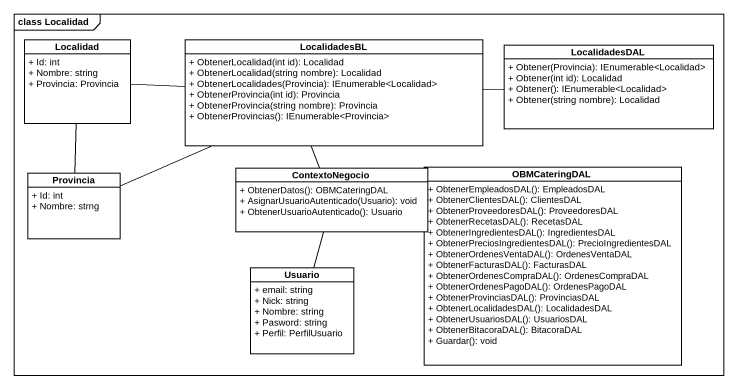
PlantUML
@startuml
mainframe class Localidad
hide circle
hide empty members
skinparam classAttributeIconSize 0
class Localidad {
  + Id: int
  + Nombre: string
  + Provincia: Provincia
}
class LocalidadesBL {
  + ObtenerLocalidad(int id): Localidad
  + ObtenerLocalidad(string nombre): Localidad
  + ObtenerLocalidades(Provincia): IEnumerable<Localidad>
  + ObtenerProvincia(int id): Provincia
  + ObtenerProvincia(string nombre): Provincia
  + ObtenerProvincias(): IEnumerable<Provincia>
}
class LocalidadesDAL {
  + Obtener(Provincia): IEnumerable<Localidad>
  + Obtener(int id): Localidad
  + Obtener(): IEnumerable<Localidad>
  + Obtener(string nombre): Localidad
}
class Provincia {
  + Id: int
  + Nombre: strng
}
class ContextoNegocio {
  + ObtenerDatos(): OBMCateringDAL
  + AsignarUsuarioAutenticado(Usuario): void
  + ObtenerUsuarioAutenticado(): Usuario
}
class OBMCateringDAL {
  + ObtenerEmpleadosDAL(): EmpleadosDAL
  + ObtenerClientesDAL(): ClientesDAL
  + ObtenerProveedoresDAL(): ProveedoresDAL
  + ObtenerRecetasDAL(): RecetasDAL
  + ObtenerIngredientesDAL(): IngredientesDAL
  + ObtenerPreciosIngredientesDAL(): PrecioIngredientesDAL
  + ObtenerOrdenesVentaDAL(): OrdenesVentaDAL
  + ObtenerFacturasDAL(): FacturasDAL
  + ObtenerOrdenesCompraDAL(): OrdenesCompraDAL
  + ObtenerOrdenesPagoDAL(): OrdenesPagoDAL
  + ObtenerProvinciasDAL(): ProvinciasDAL
  + ObtenerLocalidadesDAL(): LocalidadesDAL
  + ObtenerUsuariosDAL(): UsuariosDAL
  + ObtenerBitacoraDAL(): BitacoraDAL
  + Guardar(): void
}
class Usuario {
  + email: string
  + Nick: string
  + Nombre: string
  + Pasword: string
  + Perfil: PerfilUsuario
}
Localidad -right- LocalidadesBL
Localidad -- Provincia
LocalidadesBL -right- LocalidadesDAL
LocalidadesBL -- ContextoNegocio
Provincia -right- LocalidadesBL
ContextoNegocio -right- OBMCateringDAL
ContextoNegocio -- Usuario
@enduml
